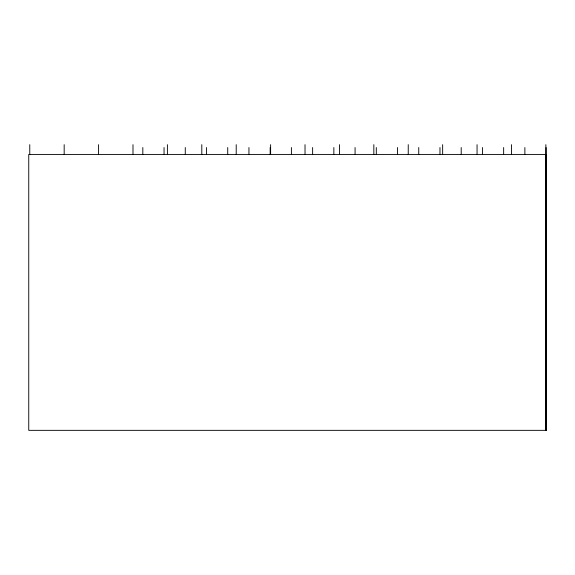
<?xml version="1.0" encoding="UTF-8"?>
<svg xmlns="http://www.w3.org/2000/svg" width="575" height="575" viewBox="0 0 575 575"><rect width="100%" height="100%" fill="white"/><g stroke="black" fill="none" stroke-linecap="round" stroke-linejoin="round"><path stroke-width="0.86" d="M546.106 147.523L546.106 430.344M545.869 144.656L545.869 430.344M524.874 147.523L524.874 154.423M511.463 144.656L511.463 154.423M503.65 147.523L503.65 154.423M482.425 147.523L482.425 154.423M477.056 144.656L477.056 154.423M461.2 147.523L461.2 154.423M442.649 144.656L442.649 154.423M439.976 147.523L439.976 154.423M418.751 147.523L418.751 154.423M408.243 144.656L408.243 154.423M397.526 147.523L397.526 154.423M376.302 147.523L376.302 154.423M373.836 144.656L373.836 154.423M355.077 147.523L355.077 154.423M339.43 144.656L339.43 154.423M333.852 147.523L333.852 154.423M312.627 147.523L312.627 154.423M305.023 144.656L305.023 154.423M291.403 147.523L291.403 154.423M270.617 144.656L270.617 154.423M270.178 147.523L270.178 154.423M248.946 147.523L248.946 154.423M236.21 144.656L236.21 154.423M227.722 147.523L227.722 154.423M206.497 147.523L206.497 154.423M201.803 144.656L201.803 154.423M185.272 147.523L185.272 154.423M167.397 144.656L167.397 154.423M164.048 147.523L164.048 154.423M142.823 147.523L142.823 154.423M132.99 144.656L132.99 154.423M98.584 144.656L98.584 154.423M64.177 144.656L64.177 154.423M29.771 144.656L29.771 154.423M546.25 154.423L28.75 154.423L28.75 430.344L546.25 430.344L546.25 154.423"/></g></svg>
